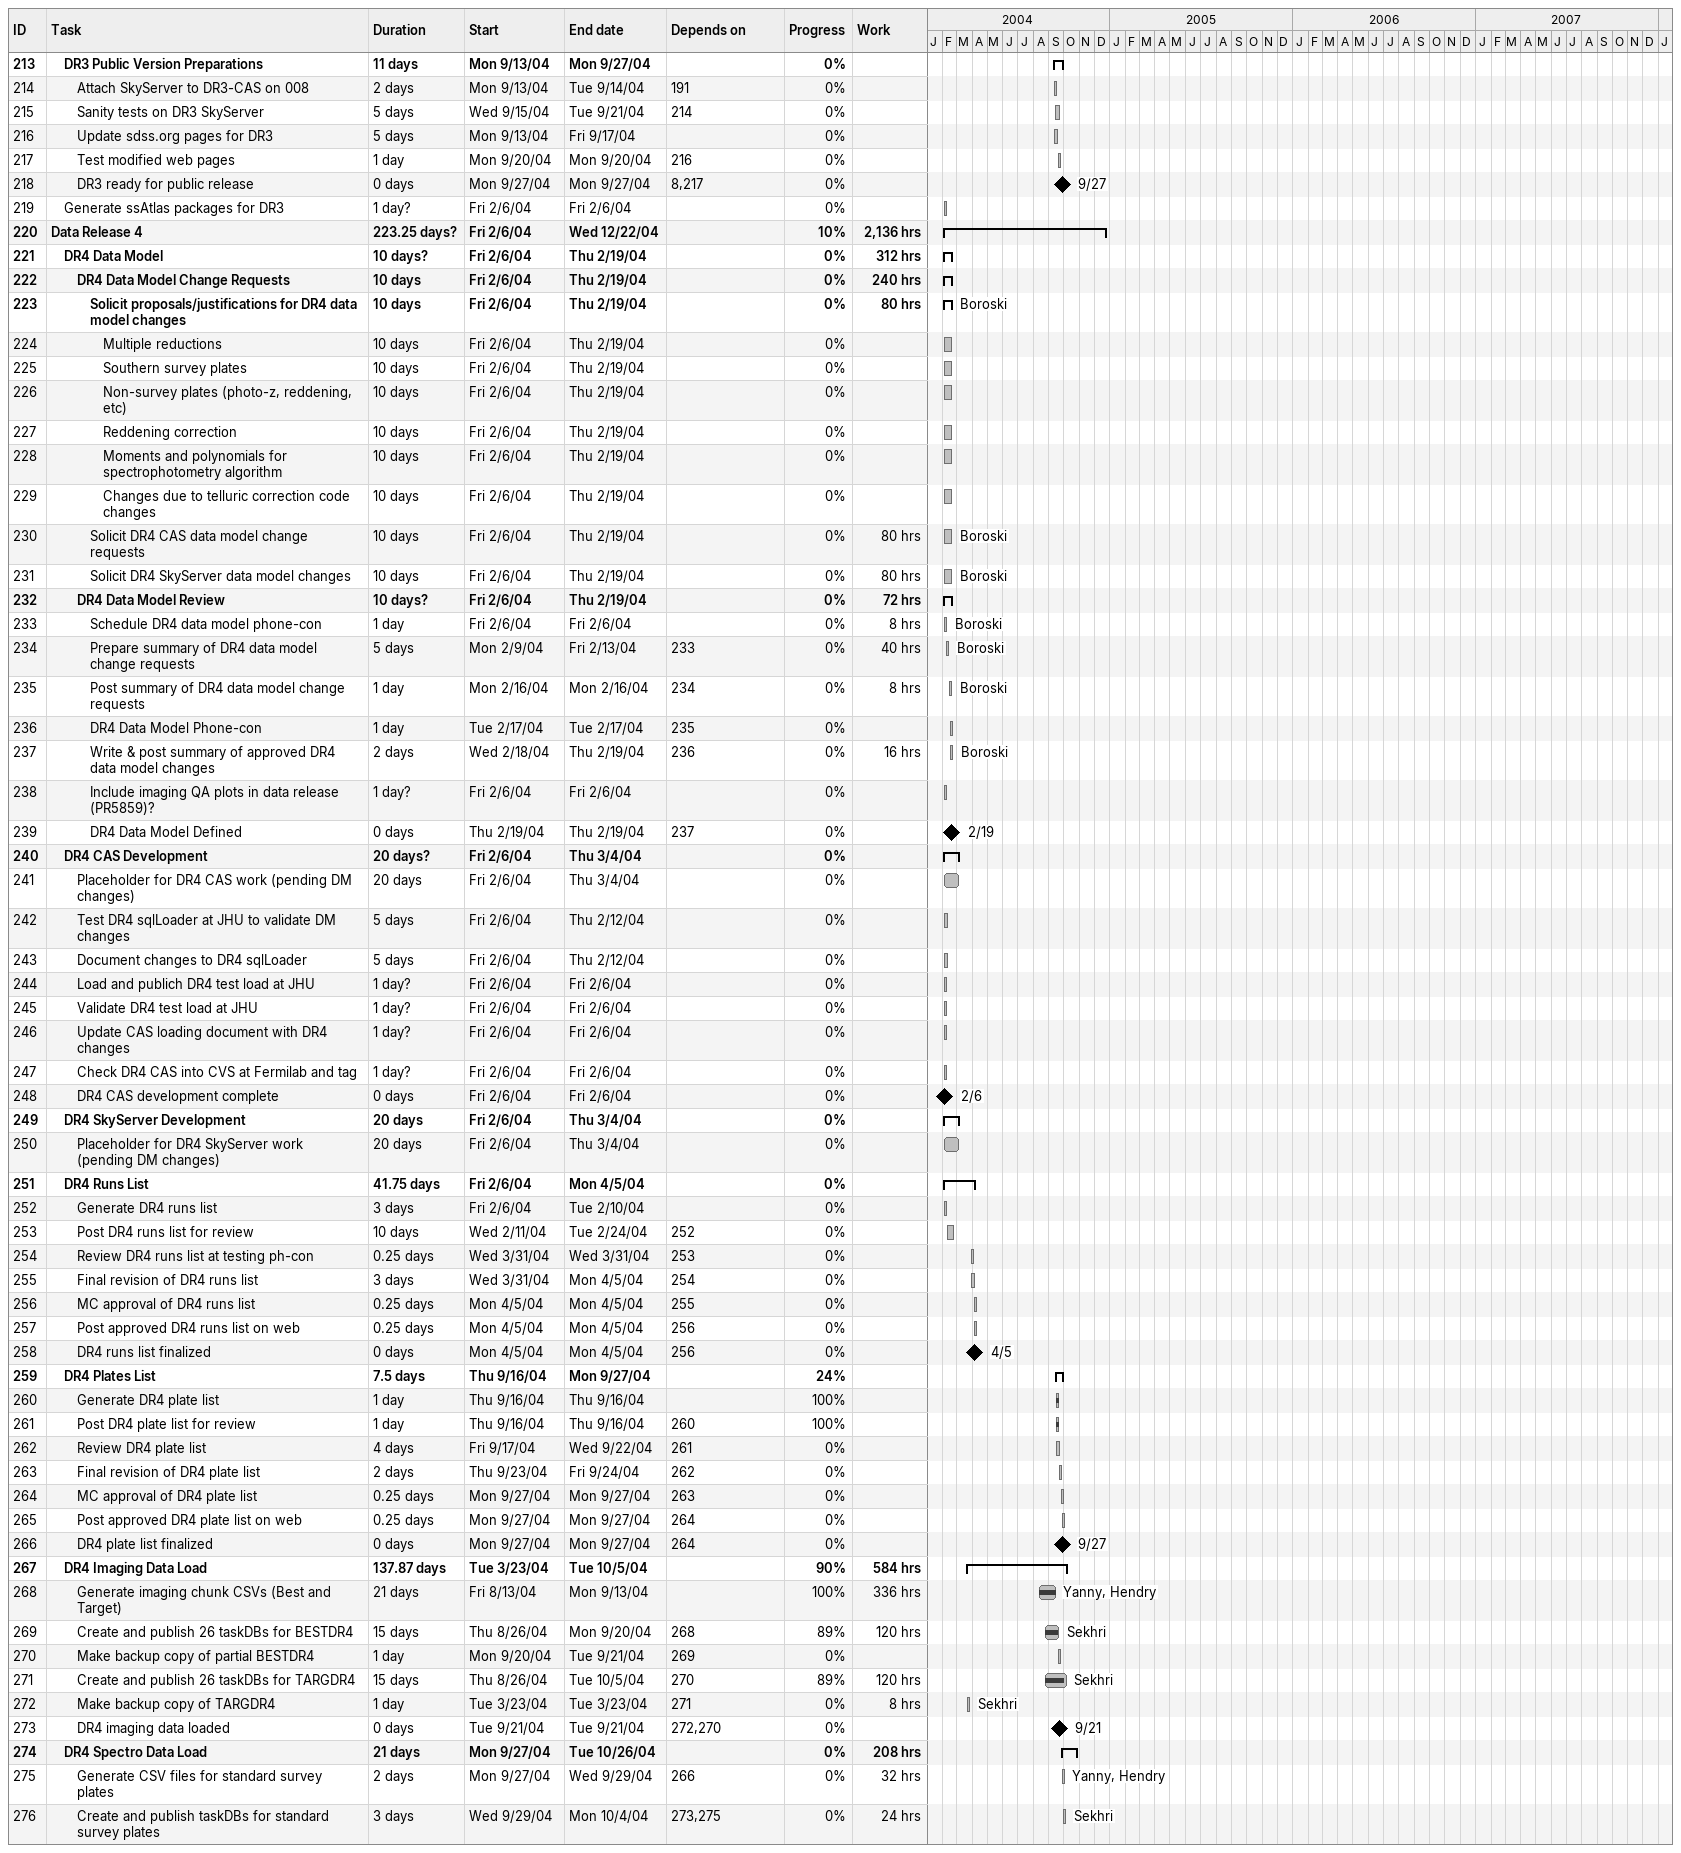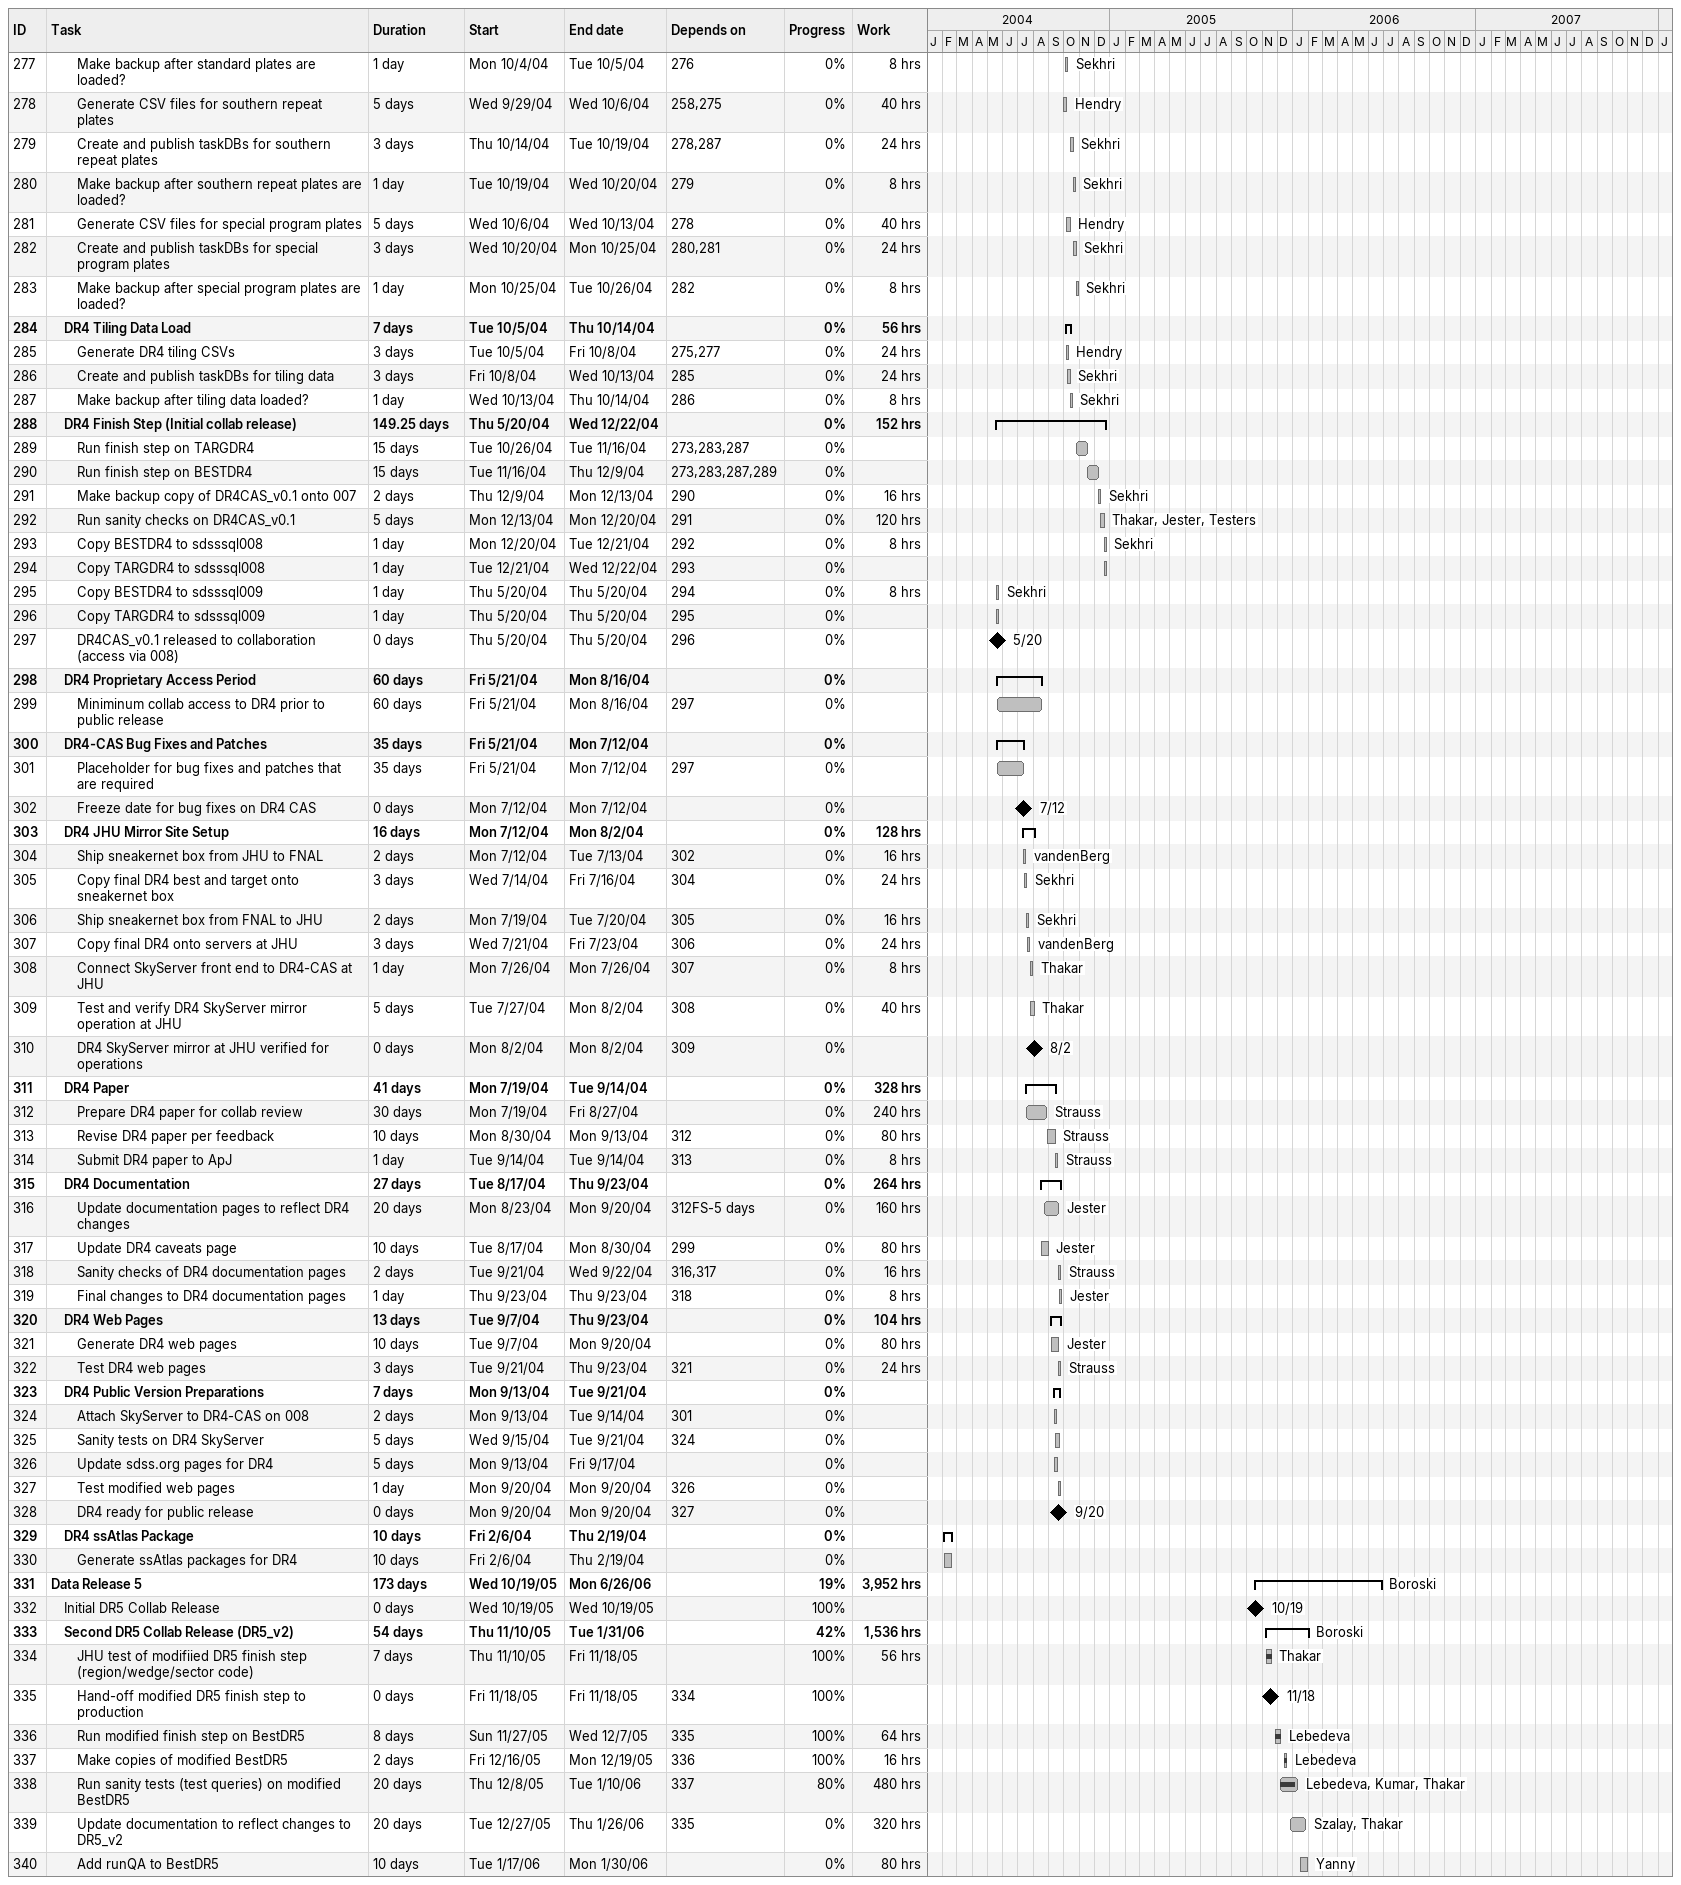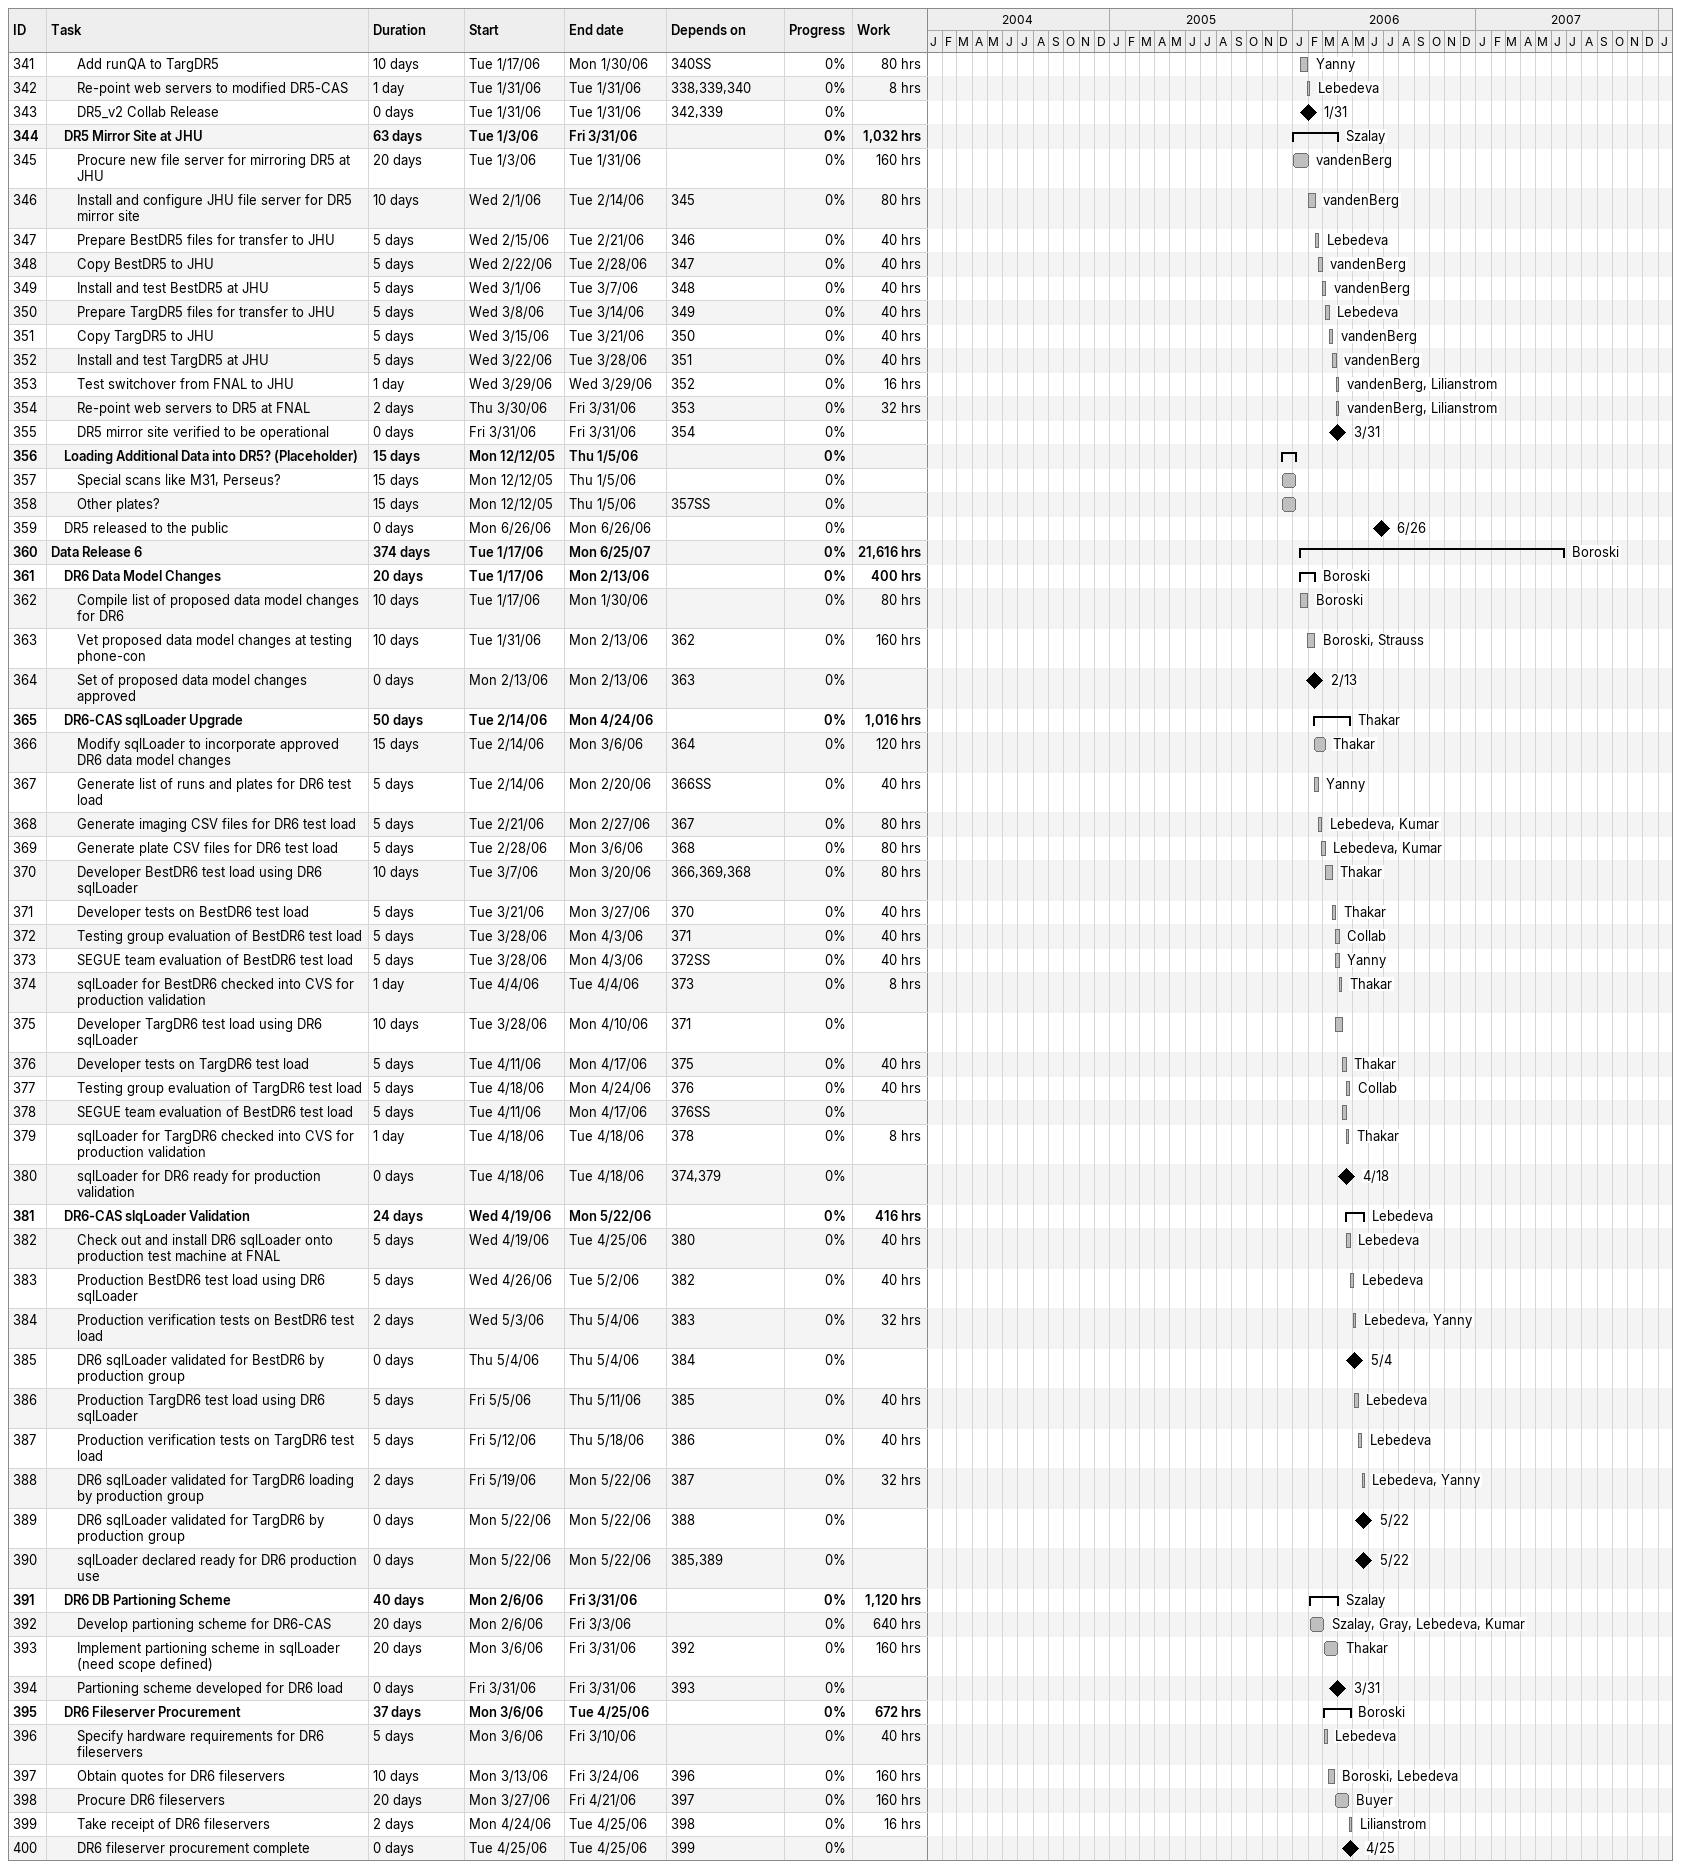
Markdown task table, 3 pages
| ID | Level | Task | Duration | Start | Finish | Predecessors | Resources | % complete | Work (h) |
|---|---|---|---|---|---|---|---|---|---|
| 213 | 2 | **DR3 Public Version Preparations** | 11d | 2004-09-13 | 2004-09-27 |  |  | 0 |  |
| 214 | 3 | Attach SkyServer to DR3-CAS on 008 | 2d | 2004-09-13 | 2004-09-14 | 191 |  | 0 |  |
| 215 | 3 | Sanity tests on DR3 SkyServer | 5d | 2004-09-15 | 2004-09-21 | 214 |  | 0 |  |
| 216 | 3 | Update sdss.org pages for DR3 | 5d | 2004-09-13 | 2004-09-17 |  |  | 0 |  |
| 217 | 3 | Test modified web pages | 1d | 2004-09-20 | 2004-09-20 | 216 |  | 0 |  |
| 218 | 3 | DR3 ready for public release | 0d | 2004-09-27 | 2004-09-27 | 8, 217 |  | 0 |  |
| 219 | 2 | Generate ssAtlas packages for DR3 | 1d? | 2004-02-06 | 2004-02-06 |  |  | 0 |  |
| 220 | 1 | **Data Release 4** | 223.25d? | 2004-02-06 | 2004-12-22 |  |  | 10 | 2136 |
| 221 | 2 | **DR4 Data Model** | 10d? | 2004-02-06 | 2004-02-19 |  |  | 0 | 312 |
| 222 | 3 | **DR4 Data Model Change Requests** | 10d | 2004-02-06 | 2004-02-19 |  |  | 0 | 240 |
| 223 | 4 | **Solicit proposals/justifications for DR4 data model changes** | 10d | 2004-02-06 | 2004-02-19 |  | Boroski | 0 | 80 |
| 224 | 5 | Multiple reductions | 10d | 2004-02-06 | 2004-02-19 |  |  | 0 |  |
| 225 | 5 | Southern survey plates | 10d | 2004-02-06 | 2004-02-19 |  |  | 0 |  |
| 226 | 5 | Non-survey plates (photo-z, reddening, etc) | 10d | 2004-02-06 | 2004-02-19 |  |  | 0 |  |
| 227 | 5 | Reddening correction | 10d | 2004-02-06 | 2004-02-19 |  |  | 0 |  |
| 228 | 5 | Moments and polynomials for spectrophotometry algorithm | 10d | 2004-02-06 | 2004-02-19 |  |  | 0 |  |
| 229 | 5 | Changes due to telluric correction code changes | 10d | 2004-02-06 | 2004-02-19 |  |  | 0 |  |
| 230 | 4 | Solicit DR4 CAS data model change requests | 10d | 2004-02-06 | 2004-02-19 |  | Boroski | 0 | 80 |
| 231 | 4 | Solicit DR4 SkyServer data model changes | 10d | 2004-02-06 | 2004-02-19 |  | Boroski | 0 | 80 |
| 232 | 3 | **DR4 Data Model Review** | 10d? | 2004-02-06 | 2004-02-19 |  |  | 0 | 72 |
| 233 | 4 | Schedule DR4 data model phone-con | 1d | 2004-02-06 | 2004-02-06 |  | Boroski | 0 | 8 |
| 234 | 4 | Prepare summary of DR4 data model change requests | 5d | 2004-02-09 | 2004-02-13 | 233 | Boroski | 0 | 40 |
| 235 | 4 | Post summary of DR4 data model change requests | 1d | 2004-02-16 | 2004-02-16 | 234 | Boroski | 0 | 8 |
| 236 | 4 | DR4 Data Model Phone-con | 1d | 2004-02-17 | 2004-02-17 | 235 |  | 0 |  |
| 237 | 4 | Write & post summary of approved DR4 data model changes | 2d | 2004-02-18 | 2004-02-19 | 236 | Boroski | 0 | 16 |
| 238 | 4 | Include imaging QA plots in data release (PR5859)? | 1d? | 2004-02-06 | 2004-02-06 |  |  | 0 |  |
| 239 | 4 | DR4 Data Model Defined | 0d | 2004-02-19 | 2004-02-19 | 237 |  | 0 |  |
| 240 | 2 | **DR4 CAS Development** | 20d? | 2004-02-06 | 2004-03-04 |  |  | 0 |  |
| 241 | 3 | Placeholder for DR4 CAS work (pending DM changes) | 20d | 2004-02-06 | 2004-03-04 |  |  | 0 |  |
| 242 | 3 | Test DR4 sqlLoader at JHU to validate DM changes | 5d | 2004-02-06 | 2004-02-12 |  |  | 0 |  |
| 243 | 3 | Document changes to DR4 sqlLoader | 5d | 2004-02-06 | 2004-02-12 |  |  | 0 |  |
| 244 | 3 | Load and publich DR4 test load at JHU | 1d? | 2004-02-06 | 2004-02-06 |  |  | 0 |  |
| 245 | 3 | Validate DR4 test load at JHU | 1d? | 2004-02-06 | 2004-02-06 |  |  | 0 |  |
| 246 | 3 | Update CAS loading document with DR4 changes | 1d? | 2004-02-06 | 2004-02-06 |  |  | 0 |  |
| 247 | 3 | Check DR4 CAS into CVS at Fermilab and tag | 1d? | 2004-02-06 | 2004-02-06 |  |  | 0 |  |
| 248 | 3 | DR4 CAS development complete | 0d | 2004-02-06 | 2004-02-06 |  |  | 0 |  |
| 249 | 2 | **DR4 SkyServer Development** | 20d | 2004-02-06 | 2004-03-04 |  |  | 0 |  |
| 250 | 3 | Placeholder for DR4 SkyServer work (pending DM changes) | 20d | 2004-02-06 | 2004-03-04 |  |  | 0 |  |
| 251 | 2 | **DR4 Runs List** | 41.75d | 2004-02-06 | 2004-04-05 |  |  | 0 |  |
| 252 | 3 | Generate DR4 runs list | 3d | 2004-02-06 | 2004-02-10 |  |  | 0 |  |
| 253 | 3 | Post DR4 runs list for review | 10d | 2004-02-11 | 2004-02-24 | 252 |  | 0 |  |
| 254 | 3 | Review DR4 runs list at testing ph-con | 0.25d | 2004-03-31 | 2004-03-31 | 253 |  | 0 |  |
| 255 | 3 | Final revision of DR4 runs list | 3d | 2004-03-31 | 2004-04-05 | 254 |  | 0 |  |
| 256 | 3 | MC approval of DR4 runs list | 0.25d | 2004-04-05 | 2004-04-05 | 255 |  | 0 |  |
| 257 | 3 | Post approved DR4 runs list on web | 0.25d | 2004-04-05 | 2004-04-05 | 256 |  | 0 |  |
| 258 | 3 | DR4 runs list finalized | 0d | 2004-04-05 | 2004-04-05 | 256 |  | 0 |  |
| 259 | 2 | **DR4 Plates List** | 7.5d | 2004-09-16 | 2004-09-27 |  |  | 24 |  |
| 260 | 3 | Generate DR4 plate list | 1d | 2004-09-16 | 2004-09-16 |  |  | 100 |  |
| 261 | 3 | Post DR4 plate list for review | 1d | 2004-09-16 | 2004-09-16 | 260 |  | 100 |  |
| 262 | 3 | Review DR4 plate list | 4d | 2004-09-17 | 2004-09-22 | 261 |  | 0 |  |
| 263 | 3 | Final revision of DR4 plate list | 2d | 2004-09-23 | 2004-09-24 | 262 |  | 0 |  |
| 264 | 3 | MC approval of DR4 plate list | 0.25d | 2004-09-27 | 2004-09-27 | 263 |  | 0 |  |
| 265 | 3 | Post approved DR4 plate list on web | 0.25d | 2004-09-27 | 2004-09-27 | 264 |  | 0 |  |
| 266 | 3 | DR4 plate list finalized | 0d | 2004-09-27 | 2004-09-27 | 264 |  | 0 |  |
| 267 | 2 | **DR4 Imaging Data Load** | 137.87d | 2004-03-23 | 2004-10-05 |  |  | 90 | 584 |
| 268 | 3 | Generate imaging chunk CSVs (Best and Target) | 21d | 2004-08-13 | 2004-09-13 |  | Yanny, Hendry | 100 | 336 |
| 269 | 3 | Create and publish 26 taskDBs for BESTDR4 | 15d | 2004-08-26 | 2004-09-20 | 268 | Sekhri | 89 | 120 |
| 270 | 3 | Make backup copy of partial BESTDR4 | 1d | 2004-09-20 | 2004-09-21 | 269 |  | 0 |  |
| 271 | 3 | Create and publish 26 taskDBs for TARGDR4 | 15d | 2004-08-26 | 2004-10-05 | 270 | Sekhri | 89 | 120 |
| 272 | 3 | Make backup copy of TARGDR4 | 1d | 2004-03-23 | 2004-03-23 | 271 | Sekhri | 0 | 8 |
| 273 | 3 | DR4 imaging data loaded | 0d | 2004-09-21 | 2004-09-21 | 272, 270 |  | 0 |  |
| 274 | 2 | **DR4 Spectro Data Load** | 21d | 2004-09-27 | 2004-10-26 |  |  | 0 | 208 |
| 275 | 3 | Generate CSV files for standard survey plates | 2d | 2004-09-27 | 2004-09-29 | 266 | Yanny, Hendry | 0 | 32 |
| 276 | 3 | Create and publish taskDBs for standard survey plates | 3d | 2004-09-29 | 2004-10-04 | 273, 275 | Sekhri | 0 | 24 |
| 277 | 3 | Make backup after standard plates are loaded? | 1d | 2004-10-04 | 2004-10-05 | 276 | Sekhri | 0 | 8 |
| 278 | 3 | Generate CSV files for southern repeat plates | 5d | 2004-09-29 | 2004-10-06 | 258, 275 | Hendry | 0 | 40 |
| 279 | 3 | Create and publish taskDBs for southern repeat plates | 3d | 2004-10-14 | 2004-10-19 | 278, 287 | Sekhri | 0 | 24 |
| 280 | 3 | Make backup after southern repeat plates are loaded? | 1d | 2004-10-19 | 2004-10-20 | 279 | Sekhri | 0 | 8 |
| 281 | 3 | Generate CSV files for special program plates | 5d | 2004-10-06 | 2004-10-13 | 278 | Hendry | 0 | 40 |
| 282 | 3 | Create and publish taskDBs for special program plates | 3d | 2004-10-20 | 2004-10-25 | 280, 281 | Sekhri | 0 | 24 |
| 283 | 3 | Make backup after special program plates are loaded? | 1d | 2004-10-25 | 2004-10-26 | 282 | Sekhri | 0 | 8 |
| 284 | 2 | **DR4 Tiling Data Load** | 7d | 2004-10-05 | 2004-10-14 |  |  | 0 | 56 |
| 285 | 3 | Generate DR4 tiling CSVs | 3d | 2004-10-05 | 2004-10-08 | 275, 277 | Hendry | 0 | 24 |
| 286 | 3 | Create and publish taskDBs for tiling data | 3d | 2004-10-08 | 2004-10-13 | 285 | Sekhri | 0 | 24 |
| 287 | 3 | Make backup after tiling data loaded? | 1d | 2004-10-13 | 2004-10-14 | 286 | Sekhri | 0 | 8 |
| 288 | 2 | **DR4 Finish Step (Initial collab release)** | 149.25d | 2004-05-20 | 2004-12-22 |  |  | 0 | 152 |
| 289 | 3 | Run finish step on TARGDR4 | 15d | 2004-10-26 | 2004-11-16 | 273, 283, 287 |  | 0 |  |
| 290 | 3 | Run finish step on BESTDR4 | 15d | 2004-11-16 | 2004-12-09 | 273, 283, 287, 289 |  | 0 |  |
| 291 | 3 | Make backup copy of DR4CAS_v0.1 onto 007 | 2d | 2004-12-09 | 2004-12-13 | 290 | Sekhri | 0 | 16 |
| 292 | 3 | Run sanity checks on DR4CAS_v0.1 | 5d | 2004-12-13 | 2004-12-20 | 291 | Thakar, Jester, Testers | 0 | 120 |
| 293 | 3 | Copy BESTDR4 to sdsssql008 | 1d | 2004-12-20 | 2004-12-21 | 292 | Sekhri | 0 | 8 |
| 294 | 3 | Copy TARGDR4 to sdsssql008 | 1d | 2004-12-21 | 2004-12-22 | 293 |  | 0 |  |
| 295 | 3 | Copy BESTDR4 to sdsssql009 | 1d | 2004-05-20 | 2004-05-20 | 294 | Sekhri | 0 | 8 |
| 296 | 3 | Copy TARGDR4 to sdsssql009 | 1d | 2004-05-20 | 2004-05-20 | 295 |  | 0 |  |
| 297 | 3 | DR4CAS_v0.1 released to collaboration (access via 008) | 0d | 2004-05-20 | 2004-05-20 | 296 |  | 0 |  |
| 298 | 2 | **DR4 Proprietary Access Period** | 60d | 2004-05-21 | 2004-08-16 |  |  | 0 |  |
| 299 | 3 | Miniminum collab access to DR4 prior to public release | 60d | 2004-05-21 | 2004-08-16 | 297 |  | 0 |  |
| 300 | 2 | **DR4-CAS Bug Fixes and Patches** | 35d | 2004-05-21 | 2004-07-12 |  |  | 0 |  |
| 301 | 3 | Placeholder for bug fixes and patches that are required | 35d | 2004-05-21 | 2004-07-12 | 297 |  | 0 |  |
| 302 | 3 | Freeze date for bug fixes on DR4 CAS | 0d | 2004-07-12 | 2004-07-12 |  |  | 0 |  |
| 303 | 2 | **DR4 JHU Mirror Site Setup** | 16d | 2004-07-12 | 2004-08-02 |  |  | 0 | 128 |
| 304 | 3 | Ship sneakernet box from JHU to FNAL | 2d | 2004-07-12 | 2004-07-13 | 302 | vandenBerg | 0 | 16 |
| 305 | 3 | Copy final DR4 best and target onto sneakernet box | 3d | 2004-07-14 | 2004-07-16 | 304 | Sekhri | 0 | 24 |
| 306 | 3 | Ship sneakernet box from FNAL to JHU | 2d | 2004-07-19 | 2004-07-20 | 305 | Sekhri | 0 | 16 |
| 307 | 3 | Copy final DR4 onto servers at JHU | 3d | 2004-07-21 | 2004-07-23 | 306 | vandenBerg | 0 | 24 |
| 308 | 3 | Connect SkyServer front end to DR4-CAS at JHU | 1d | 2004-07-26 | 2004-07-26 | 307 | Thakar | 0 | 8 |
| 309 | 3 | Test and verify DR4 SkyServer mirror operation at JHU | 5d | 2004-07-27 | 2004-08-02 | 308 | Thakar | 0 | 40 |
| 310 | 3 | DR4 SkyServer mirror at JHU verified for operations | 0d | 2004-08-02 | 2004-08-02 | 309 |  | 0 |  |
| 311 | 2 | **DR4 Paper** | 41d | 2004-07-19 | 2004-09-14 |  |  | 0 | 328 |
| 312 | 3 | Prepare DR4 paper for collab review | 30d | 2004-07-19 | 2004-08-27 |  | Strauss | 0 | 240 |
| 313 | 3 | Revise DR4 paper per feedback | 10d | 2004-08-30 | 2004-09-13 | 312 | Strauss | 0 | 80 |
| 314 | 3 | Submit DR4 paper to ApJ | 1d | 2004-09-14 | 2004-09-14 | 313 | Strauss | 0 | 8 |
| 315 | 2 | **DR4 Documentation** | 27d | 2004-08-17 | 2004-09-23 |  |  | 0 | 264 |
| 316 | 3 | Update documentation pages to reflect DR4 changes | 20d | 2004-08-23 | 2004-09-20 | 312FS-5d | Jester | 0 | 160 |
| 317 | 3 | Update DR4 caveats page | 10d | 2004-08-17 | 2004-08-30 | 299 | Jester | 0 | 80 |
| 318 | 3 | Sanity checks of DR4 documentation pages | 2d | 2004-09-21 | 2004-09-22 | 316, 317 | Strauss | 0 | 16 |
| 319 | 3 | Final changes to DR4 documentation pages | 1d | 2004-09-23 | 2004-09-23 | 318 | Jester | 0 | 8 |
| 320 | 2 | **DR4 Web Pages** | 13d | 2004-09-07 | 2004-09-23 |  |  | 0 | 104 |
| 321 | 3 | Generate DR4 web pages | 10d | 2004-09-07 | 2004-09-20 |  | Jester | 0 | 80 |
| 322 | 3 | Test DR4 web pages | 3d | 2004-09-21 | 2004-09-23 | 321 | Strauss | 0 | 24 |
| 323 | 2 | **DR4 Public Version Preparations** | 7d | 2004-09-13 | 2004-09-21 |  |  | 0 |  |
| 324 | 3 | Attach SkyServer to DR4-CAS on 008 | 2d | 2004-09-13 | 2004-09-14 | 301 |  | 0 |  |
| 325 | 3 | Sanity tests on DR4 SkyServer | 5d | 2004-09-15 | 2004-09-21 | 324 |  | 0 |  |
| 326 | 3 | Update sdss.org pages for DR4 | 5d | 2004-09-13 | 2004-09-17 |  |  | 0 |  |
| 327 | 3 | Test modified web pages | 1d | 2004-09-20 | 2004-09-20 | 326 |  | 0 |  |
| 328 | 3 | DR4 ready for public release | 0d | 2004-09-20 | 2004-09-20 | 327 |  | 0 |  |
| 329 | 2 | **DR4 ssAtlas Package** | 10d | 2004-02-06 | 2004-02-19 |  |  | 0 |  |
| 330 | 3 | Generate ssAtlas packages for DR4 | 10d | 2004-02-06 | 2004-02-19 |  |  | 0 |  |
| 331 | 1 | **Data Release 5** | 173d | 2005-10-19 | 2006-06-26 |  | Boroski | 19 | 3952 |
| 332 | 2 | Initial DR5 Collab Release | 0d | 2005-10-19 | 2005-10-19 |  |  | 100 |  |
| 333 | 2 | **Second DR5 Collab Release (DR5_v2)** | 54d | 2005-11-10 | 2006-01-31 |  | Boroski | 42 | 1536 |
| 334 | 3 | JHU test of modifiied DR5 finish step (region/wedge/sector code) | 7d | 2005-11-10 | 2005-11-18 |  | Thakar | 100 | 56 |
| 335 | 3 | Hand-off modified DR5 finish step to production | 0d | 2005-11-18 | 2005-11-18 | 334 |  | 100 |  |
| 336 | 3 | Run modified finish step on BestDR5 | 8d | 2005-11-27 | 2005-12-07 | 335 | Lebedeva | 100 | 64 |
| 337 | 3 | Make copies of modified BestDR5 | 2d | 2005-12-16 | 2005-12-19 | 336 | Lebedeva | 100 | 16 |
| 338 | 3 | Run sanity tests (test queries) on modified BestDR5 | 20d | 2005-12-08 | 2006-01-10 | 337 | Lebedeva, Kumar, Thakar | 80 | 480 |
| 339 | 3 | Update documentation to reflect changes to DR5_v2 | 20d | 2005-12-27 | 2006-01-26 | 335 | Szalay, Thakar | 0 | 320 |
| 340 | 3 | Add runQA to BestDR5 | 10d | 2006-01-17 | 2006-01-30 |  | Yanny | 0 | 80 |
| 341 | 3 | Add runQA to TargDR5 | 10d | 2006-01-17 | 2006-01-30 | 340SS | Yanny | 0 | 80 |
| 342 | 3 | Re-point web servers to modified DR5-CAS | 1d | 2006-01-31 | 2006-01-31 | 338, 339, 340 | Lebedeva | 0 | 8 |
| 343 | 3 | DR5_v2 Collab Release | 0d | 2006-01-31 | 2006-01-31 | 342, 339 |  | 0 |  |
| 344 | 2 | **DR5 Mirror Site at JHU** | 63d | 2006-01-03 | 2006-03-31 |  | Szalay | 0 | 1032 |
| 345 | 3 | Procure new file server for mirroring DR5 at JHU | 20d | 2006-01-03 | 2006-01-31 |  | vandenBerg | 0 | 160 |
| 346 | 3 | Install and configure JHU file server for DR5 mirror site | 10d | 2006-02-01 | 2006-02-14 | 345 | vandenBerg | 0 | 80 |
| 347 | 3 | Prepare BestDR5 files for transfer to JHU | 5d | 2006-02-15 | 2006-02-21 | 346 | Lebedeva | 0 | 40 |
| 348 | 3 | Copy BestDR5 to JHU | 5d | 2006-02-22 | 2006-02-28 | 347 | vandenBerg | 0 | 40 |
| 349 | 3 | Install and test BestDR5 at JHU | 5d | 2006-03-01 | 2006-03-07 | 348 | vandenBerg | 0 | 40 |
| 350 | 3 | Prepare TargDR5 files for transfer to JHU | 5d | 2006-03-08 | 2006-03-14 | 349 | Lebedeva | 0 | 40 |
| 351 | 3 | Copy TargDR5 to JHU | 5d | 2006-03-15 | 2006-03-21 | 350 | vandenBerg | 0 | 40 |
| 352 | 3 | Install and test TargDR5 at JHU | 5d | 2006-03-22 | 2006-03-28 | 351 | vandenBerg | 0 | 40 |
| 353 | 3 | Test switchover from FNAL to JHU | 1d | 2006-03-29 | 2006-03-29 | 352 | vandenBerg, Lilianstrom | 0 | 16 |
| 354 | 3 | Re-point web servers to DR5 at FNAL | 2d | 2006-03-30 | 2006-03-31 | 353 | vandenBerg, Lilianstrom | 0 | 32 |
| 355 | 3 | DR5 mirror site verified to be operational | 0d | 2006-03-31 | 2006-03-31 | 354 |  | 0 |  |
| 356 | 2 | **Loading Additional Data into DR5? (Placeholder)** | 15d | 2005-12-12 | 2006-01-05 |  |  | 0 |  |
| 357 | 3 | Special scans like M31, Perseus? | 15d | 2005-12-12 | 2006-01-05 |  |  | 0 |  |
| 358 | 3 | Other plates? | 15d | 2005-12-12 | 2006-01-05 | 357SS |  | 0 |  |
| 359 | 2 | DR5 released to the public | 0d | 2006-06-26 | 2006-06-26 |  |  | 0 |  |
| 360 | 1 | **Data Release 6** | 374d | 2006-01-17 | 2007-06-25 |  | Boroski | 0 | 21616 |
| 361 | 2 | **DR6 Data Model Changes** | 20d | 2006-01-17 | 2006-02-13 |  | Boroski | 0 | 400 |
| 362 | 3 | Compile list of proposed data model changes for DR6 | 10d | 2006-01-17 | 2006-01-30 |  | Boroski | 0 | 80 |
| 363 | 3 | Vet proposed data model changes at testing phone-con | 10d | 2006-01-31 | 2006-02-13 | 362 | Boroski, Strauss | 0 | 160 |
| 364 | 3 | Set of proposed data model changes approved | 0d | 2006-02-13 | 2006-02-13 | 363 |  | 0 |  |
| 365 | 2 | **DR6-CAS sqlLoader Upgrade** | 50d | 2006-02-14 | 2006-04-24 |  | Thakar | 0 | 1016 |
| 366 | 3 | Modify sqlLoader to incorporate approved DR6 data model changes | 15d | 2006-02-14 | 2006-03-06 | 364 | Thakar | 0 | 120 |
| 367 | 3 | Generate list of runs and plates for DR6 test load | 5d | 2006-02-14 | 2006-02-20 | 366SS | Yanny | 0 | 40 |
| 368 | 3 | Generate imaging CSV files for DR6 test load | 5d | 2006-02-21 | 2006-02-27 | 367 | Lebedeva, Kumar | 0 | 80 |
| 369 | 3 | Generate plate CSV files for DR6 test load | 5d | 2006-02-28 | 2006-03-06 | 368 | Lebedeva, Kumar | 0 | 80 |
| 370 | 3 | Developer BestDR6 test load using DR6 sqlLoader | 10d | 2006-03-07 | 2006-03-20 | 366, 369, 368 | Thakar | 0 | 80 |
| 371 | 3 | Developer tests on BestDR6 test load | 5d | 2006-03-21 | 2006-03-27 | 370 | Thakar | 0 | 40 |
| 372 | 3 | Testing group evaluation of BestDR6 test load | 5d | 2006-03-28 | 2006-04-03 | 371 | Collab | 0 | 40 |
| 373 | 3 | SEGUE team evaluation of BestDR6 test load | 5d | 2006-03-28 | 2006-04-03 | 372SS | Yanny | 0 | 40 |
| 374 | 3 | sqlLoader for BestDR6 checked into CVS for production validation | 1d | 2006-04-04 | 2006-04-04 | 373 | Thakar | 0 | 8 |
| 375 | 3 | Developer TargDR6 test load using DR6 sqlLoader | 10d | 2006-03-28 | 2006-04-10 | 371 |  | 0 |  |
| 376 | 3 | Developer tests on TargDR6 test load | 5d | 2006-04-11 | 2006-04-17 | 375 | Thakar | 0 | 40 |
| 377 | 3 | Testing group evaluation of TargDR6 test load | 5d | 2006-04-18 | 2006-04-24 | 376 | Collab | 0 | 40 |
| 378 | 3 | SEGUE team evaluation of BestDR6 test load | 5d | 2006-04-11 | 2006-04-17 | 376SS |  | 0 |  |
| 379 | 3 | sqlLoader for TargDR6 checked into CVS for production validation | 1d | 2006-04-18 | 2006-04-18 | 378 | Thakar | 0 | 8 |
| 380 | 3 | sqlLoader for DR6 ready for production validation | 0d | 2006-04-18 | 2006-04-18 | 374, 379 |  | 0 |  |
| 381 | 2 | **DR6-CAS slqLoader Validation** | 24d | 2006-04-19 | 2006-05-22 |  | Lebedeva | 0 | 416 |
| 382 | 3 | Check out and install DR6 sqlLoader onto production test machine at FNAL | 5d | 2006-04-19 | 2006-04-25 | 380 | Lebedeva | 0 | 40 |
| 383 | 3 | Production BestDR6 test load using DR6 sqlLoader | 5d | 2006-04-26 | 2006-05-02 | 382 | Lebedeva | 0 | 40 |
| 384 | 3 | Production verification tests on BestDR6 test load | 2d | 2006-05-03 | 2006-05-04 | 383 | Lebedeva, Yanny | 0 | 32 |
| 385 | 3 | DR6 sqlLoader validated for BestDR6 by production group | 0d | 2006-05-04 | 2006-05-04 | 384 |  | 0 |  |
| 386 | 3 | Production TargDR6 test load using DR6 sqlLoader | 5d | 2006-05-05 | 2006-05-11 | 385 | Lebedeva | 0 | 40 |
| 387 | 3 | Production verification tests on TargDR6 test load | 5d | 2006-05-12 | 2006-05-18 | 386 | Lebedeva | 0 | 40 |
| 388 | 3 | DR6 sqlLoader validated for TargDR6 loading by production group | 2d | 2006-05-19 | 2006-05-22 | 387 | Lebedeva, Yanny | 0 | 32 |
| 389 | 3 | DR6 sqlLoader validated for TargDR6 by production group | 0d | 2006-05-22 | 2006-05-22 | 388 |  | 0 |  |
| 390 | 3 | sqlLoader declared ready for DR6 production use | 0d | 2006-05-22 | 2006-05-22 | 385, 389 |  | 0 |  |
| 391 | 2 | **DR6 DB Partioning Scheme** | 40d | 2006-02-06 | 2006-03-31 |  | Szalay | 0 | 1120 |
| 392 | 3 | Develop partioning scheme for DR6-CAS | 20d | 2006-02-06 | 2006-03-03 |  | Szalay, Gray, Lebedeva, Kumar | 0 | 640 |
| 393 | 3 | Implement partioning scheme in sqlLoader (need scope defined) | 20d | 2006-03-06 | 2006-03-31 | 392 | Thakar | 0 | 160 |
| 394 | 3 | Partioning scheme developed for DR6 load | 0d | 2006-03-31 | 2006-03-31 | 393 |  | 0 |  |
| 395 | 2 | **DR6 Fileserver Procurement** | 37d | 2006-03-06 | 2006-04-25 |  | Boroski | 0 | 672 |
| 396 | 3 | Specify hardware requirements for DR6 fileservers | 5d | 2006-03-06 | 2006-03-10 |  | Lebedeva | 0 | 40 |
| 397 | 3 | Obtain quotes for DR6 fileservers | 10d | 2006-03-13 | 2006-03-24 | 396 | Boroski, Lebedeva | 0 | 160 |
| 398 | 3 | Procure DR6 fileservers | 20d | 2006-03-27 | 2006-04-21 | 397 | Buyer | 0 | 160 |
| 399 | 3 | Take receipt of DR6 fileservers | 2d | 2006-04-24 | 2006-04-25 | 398 | Lilianstrom | 0 | 16 |
| 400 | 3 | DR6 fileserver procurement complete | 0d | 2006-04-25 | 2006-04-25 | 399 |  | 0 |  |
